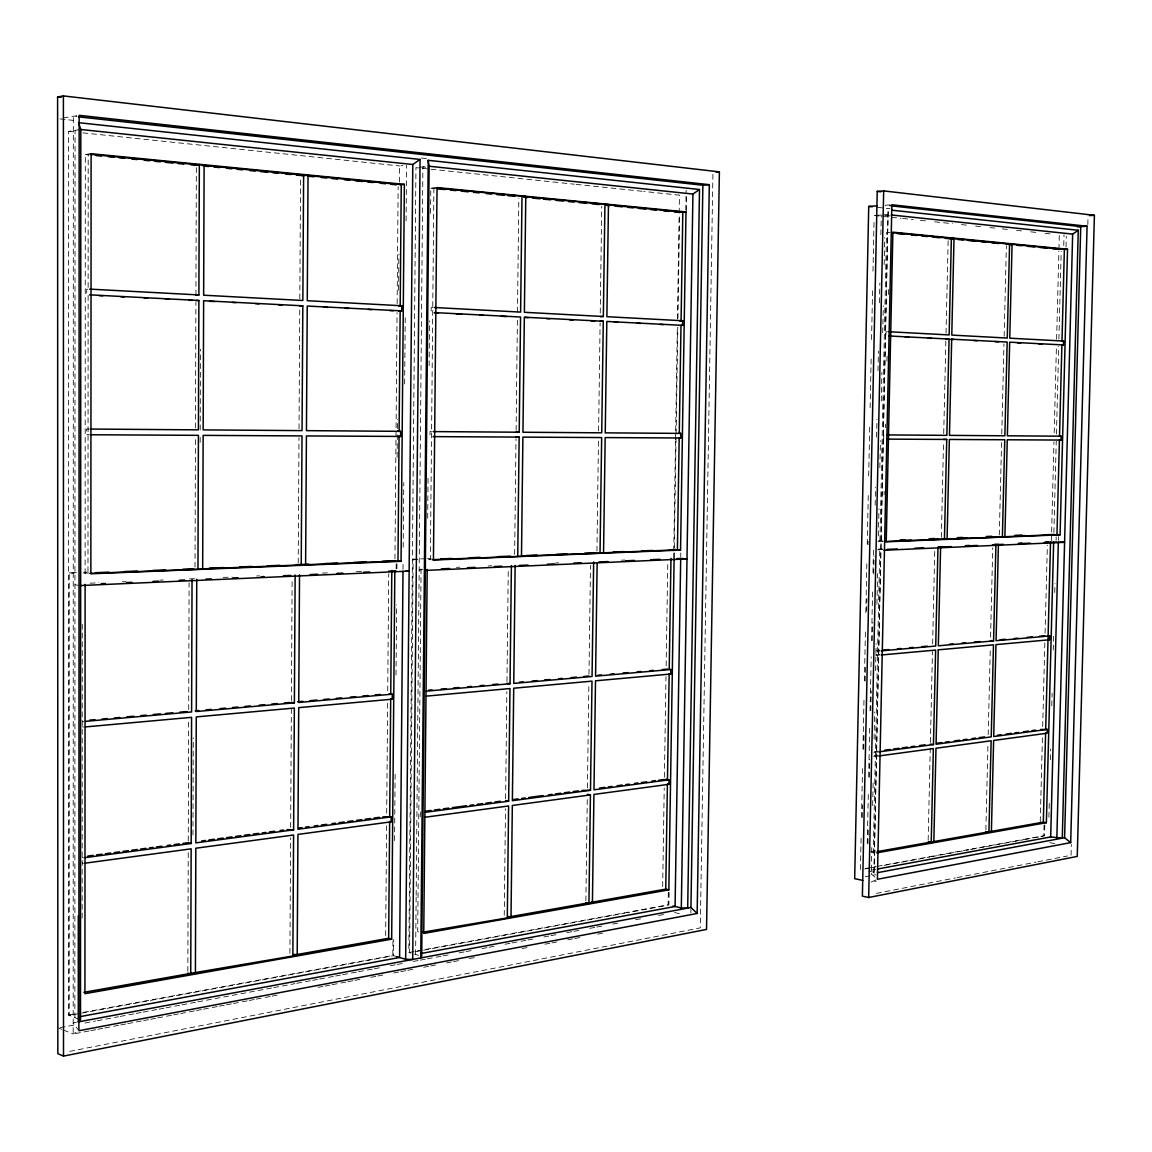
<?xml version="1.0" encoding="UTF-8"?>
<svg xmlns="http://www.w3.org/2000/svg" width="1152" height="1152" viewBox="0 0 1152 1152"><rect width="100%" height="100%" fill="white"/><g stroke="black" fill="none" stroke-linecap="round" stroke-linejoin="round"><path stroke-width="0.75" stroke-dasharray="5 3.75" d="M79.013 1019.246L68.544 1015.099L68.573 131.386L79.07 129.773M76.378 572.544L69.264 572.832L69.25 1015.373L79.819 1013.429M74.851 1017.605L75.038 130.392M82.138 918.029L82.253 623.218M91.109 153.72L85.32 154.512L85.118 573.106L87.984 573.451M87.984 571.68L88.128 294.926L86.688 294.998L86.688 289.267L88.128 289.195M88.128 287.41L88.2 154.123M187.848 971.352L188.237 851.63M188.266 840.917L188.654 720.36M188.698 709.589L189.101 582.71M192.96 834.912L193.277 737.899M195.019 567.158L195.451 437.026M195.48 427.968L195.898 302.4M195.926 295.085L196.358 166.781M200.16 442.397L200.189 435.269M200.203 429.797L200.477 349.2M289.915 953.28L290.592 837.821M290.664 827.323L291.355 709.301M291.413 700.517L292.133 578.261M298.224 563.026L298.987 437.602M299.03 428.746L299.765 307.714M299.822 298.829L300.557 176.962M385.661 935.597L386.597 825.811M386.698 813.211L387.648 701.64M387.734 690.84L388.714 573.854M394.949 558.95L397.066 312.638M397.138 303.653L398.146 186.782M392.933 941.069L392.818 955.469L82.656 1012.507M396.158 568.8L396.202 563.4M397.123 457.301L397.354 430.315M397.368 428.515L397.44 419.53M398.563 290.045L398.866 254.074M399.499 182.131L399.629 165.946L402.926 165.586M396.576 956.592L393.566 955.685L393.696 939.499M394.56 840.528L395.15 772.157M396 675L396.605 604.829M396.907 568.843L396.965 563.443M403.013 569.405L403.07 562.219M403.2 547.2L403.776 482.63M404.64 383.99L405.23 317.635M406.08 220.781L406.57 165.197M425.664 558.706L413.15 559.21L409.579 952.733L418.478 955.368M416.146 897.106L415.613 954.518L419.141 953.87M416.16 895.306L422.899 166.91L426.456 167.285M421.07 568.858L417.701 931.723L420.71 932.587M420.278 816.797L420.336 811.886M427.68 518.198L428.083 475.157M429.12 365.731L429.538 320.904M430.56 213.278L430.79 188.165L437.026 187.56M433.901 187.862L430.358 559.742L427.277 559.454L430.819 559.31M504.259 915.322L505.498 808.877M505.613 798.768L506.851 691.661M506.966 681.494L508.277 568.858M514.642 554.386L515.995 438.782M516.096 430.33L517.406 318.902M517.493 312.192L518.832 198.23M585.878 900.864L587.29 797.861M587.434 787.896L588.859 684.274M588.989 674.251L590.486 565.301M596.938 551.102L598.493 439.243M598.608 430.949L600.106 323.15M600.25 313.042L601.733 206.323M662.674 886.608L664.229 787.896M664.402 777.139L665.986 676.627M666.158 665.856L667.8 561.758M668.333 892.253L668.131 904.824L408.83 952.517L415.944 167.659L560.146 182.707M673.646 558.086L673.733 552.686M673.762 550.901L675.518 441.302M675.547 439.502L677.347 326.318M677.462 319.133L679.118 214.934M679.147 213.134L679.435 195.163L643.824 191.448M674.294 547.805L677.808 327.197M677.952 318.226L679.608 214.2M669.096 892.426L668.894 905.011L626.558 912.802M674.438 557.842L674.525 552.442M685.8 210.024L686.117 190.267M680.731 556.603L680.789 552.917M686.304 210.715L686.534 196.373M690.854 912.859L690.912 909.288M712.915 174.269L700.258 927.878L66.672 1051.949M860.414 869.458L861.134 835.33M861.509 817.358L862.56 767.059M862.949 749.088L864 698.789M864.374 680.818L865.44 630.518M865.814 612.547L866.866 562.248M867.24 544.277L868.306 493.978M868.68 476.006L869.774 423.907M870.12 407.736L871.214 355.637M871.546 339.466L872.64 287.366M872.986 271.195L874.08 219.096M862.286 817.574L862.546 805.003M863.712 749.376L864.014 735.019M865.152 681.163L865.454 666.806M866.621 611.179L866.894 598.608M868.018 544.766L868.09 541.181M867.254 843.293L868.32 793.094M868.651 776.952L869.76 724.968M870.062 710.626L871.2 656.842M871.546 640.699L872.64 588.715M872.986 572.573L873.475 549.274M867.96 843.898L868.306 827.712M869.371 777.326L869.76 759.326M870.782 710.741L871.2 690.955M872.266 640.57L872.654 622.57M873.677 573.998L874.066 555.998M875.146 505.181L875.52 487.267M876.586 437.112L876.96 419.213M877.982 370.843L878.4 351.144M879.437 302.789L879.854 283.09M880.877 234.72L881.294 215.021M874.915 877.104L871.2 873.85L871.776 846.893M872.654 805.55L873.187 780.379M874.066 739.037L874.642 712.08M875.52 670.738L876.096 643.781M876.946 604.238L877.594 573.682M878.4 535.939L878.976 508.982M879.854 467.64L880.43 440.683M881.266 401.141L881.885 372.384M882.72 332.842L883.296 305.87M884.174 264.542L884.75 237.571M873.259 853.474L879.754 549.72M873.979 873.331L888.163 209.808L873.979 873.331L871.2 873.85M883.685 439.027L883.786 434.837M884.074 494.827L884.146 491.227M885.514 427.68L885.586 424.094M886.939 361.166L887.054 355.781M888.365 294.494L888.48 289.181M928.166 840.24L930.269 748.123M930.398 742.334L932.458 651.514M932.63 643.91L934.762 550.382M941.342 537.322L943.502 442.93M943.718 433.498L945.85 340.891M946.022 333.216L948.168 240.12M985.867 830.002L987.97 743.933M988.186 734.674L990.302 648.058M990.562 637.027L992.736 547.834M999.302 534.974L1001.592 441.475M1001.765 433.944L1003.968 343.858M1004.155 336.326L1006.373 245.779M1040.242 821.621L1042.459 735.509M1042.69 726.538L1044.85 642.211M1045.08 633.24L1047.355 545.328M1044.058 824.947L1043.77 835.733L878.04 866.218M1051.402 540.691L1053.965 441.734M1054.195 432.734L1056.427 346.378M1056.614 339.178L1058.89 251.021M1058.933 249.235L1059.307 234.835M1044.821 825.091L1044.533 835.877L1041.019 836.525M1053.893 532.642L1056.254 441.274M1056.442 434.102L1058.717 346.32M1058.904 339.149L1061.179 251.366M1048.91 817.229L1049.285 802.843M1050.394 759.701L1050.682 748.915M1051.805 705.773L1052.122 693.187M1053.245 650.045L1053.619 635.659M1054.742 592.517L1054.973 583.517M1056.096 540.374L1056.182 536.774M1063.757 245.549L1064.03 234.763M1058.4 540.13L1058.501 536.53M1066.032 247.032L1066.306 236.246M1071.058 855.274L1071.346 844.488M1087.819 224.683L1088.05 215.698M76.032 1032.365L73.181 1033.992L63.36 1029.989M875.794 879.984L871.027 882.115L876.298 881.107M876.413 893.39L955.325 877.939M957.082 877.594L1035.979 862.142M1037.736 861.797L1067.544 855.965M89.035 1030.982L73.181 1033.992L73.325 116.28L76.91 116.669M90.806 1030.637L96.091 1029.629M97.848 1029.298L103.133 1028.29M104.89 1027.958L111.931 1026.619M113.702 1026.288L118.987 1025.28M120.744 1024.934L126.029 1023.941M127.786 1023.595L141.883 1020.917M143.64 1020.586L148.925 1019.578M150.682 1019.246L155.966 1018.238M157.738 1017.893L164.779 1016.554M166.536 1016.222L171.821 1015.214M173.578 1014.883L178.862 1013.875M180.634 1013.544L187.675 1012.205M189.432 1011.859L194.717 1010.851M196.488 1010.52L201.758 1009.512M203.53 1009.181L210.571 1007.842M212.328 1007.51L217.613 1006.502M219.384 1006.157L224.669 1005.163M226.426 1004.818L231.71 1003.81M233.467 1003.478L240.509 1002.139M242.28 1001.808L247.565 1000.8M249.322 1000.469L254.606 999.461M256.363 999.115L263.405 997.776M265.176 997.445L270.461 996.437M272.218 996.106L277.502 995.098M318.01 987.379L323.294 986.386M325.066 986.04L330.336 985.032M332.107 984.701L339.149 983.362M340.906 983.03L346.19 982.022M347.962 981.691L353.246 980.683M355.003 980.338L360.288 979.344M370.858 977.328L376.142 976.32M377.899 975.989L383.184 974.981M393.754 972.965L399.038 971.957M400.795 971.626L406.08 970.618M407.837 970.286L413.122 969.278M423.677 967.277L428.947 966.269M430.704 965.938L435.974 964.93M446.53 962.928L451.8 961.92M453.557 961.589L458.827 960.581M469.368 958.579L474.638 957.571M522.086 948.542L527.357 947.534M544.939 944.194L550.21 943.186M551.966 942.854L557.237 941.846M567.778 939.845L573.048 938.837M574.805 938.506L580.075 937.498M597.658 934.157L602.928 933.149M76.579 1022.227L73.195 1022.861L77.933 1029.413M60.206 1027.656L76.104 1024.675M84.931 1023.034L95.515 1021.046M97.286 1020.715L118.469 1016.741M120.226 1016.41L134.352 1013.76M136.109 1013.429L141.408 1012.435M143.179 1012.104L157.291 1009.454M159.062 1009.123L164.362 1008.13M166.118 1007.798L180.245 1005.149M182.002 1004.818L196.128 1002.168M197.899 1001.837L272.03 987.941M273.802 987.61L294.984 983.635M296.741 983.304L310.867 980.654M312.624 980.338L317.923 979.344M319.694 979.013L326.75 977.688M328.522 977.357L333.806 976.363M335.578 976.032L340.877 975.038M342.634 974.707L349.704 973.382M351.461 973.051L356.76 972.058M358.517 971.726L365.587 970.402M367.344 970.07L372.643 969.077M374.414 968.746L379.699 967.752M390.298 965.765L395.597 964.771M397.354 964.44L402.653 963.446M413.237 961.459L418.536 960.466M420.307 960.134L425.592 959.141M427.363 958.824L434.419 957.499M436.19 957.168L441.49 956.174M443.246 955.843L448.546 954.85M459.13 952.862L464.429 951.869M466.2 951.538L471.499 950.544M482.083 948.557L487.382 947.563M489.139 947.232L494.438 946.238M505.037 944.251L510.322 943.258M512.093 942.926L519.149 941.602M520.92 941.27L526.219 940.277M527.976 939.946L533.275 938.952M543.859 936.979L549.158 935.986M550.93 935.654L556.214 934.661M566.813 932.674L572.112 931.68M573.869 931.349L579.168 930.355M589.752 928.368L595.051 927.374M596.822 927.043L602.107 926.05M612.706 924.062L618.005 923.069M635.645 919.757L640.944 918.763M658.598 915.466L663.898 914.472M865.253 876.715L875.808 874.728M870.912 870.235L876.197 869.256M68.544 1015.099L75.6 1013.803M865.699 868.493L876.283 866.549M81.59 1013.112L393.566 955.685M414.864 951.768L421.92 950.472M423.691 950.141L624.802 913.133M864.72 868.968L870.005 868.003M871.762 867.672L875.29 867.024M884.102 865.397L929.938 856.973M931.709 856.642L968.731 849.83M970.488 849.499L984.6 846.907M986.357 846.576L1023.379 839.765M1025.15 839.448L1039.248 836.842M870.595 851.63L875.894 850.694M871.906 852.552L875.405 851.933M63.259 117.922L79.157 115.33M874.166 755.683L877.666 755.208M873.763 756.634L879.019 755.928M874.253 751.565L877.752 751.104M873.85 752.515L879.12 751.824M419.242 167.299L426.01 166.565M876.312 654.797L879.826 654.48M879.437 655.157L875.923 655.474L876.01 651.326L879.523 651.024M876.398 650.664L879.912 650.362M890.266 204.883L885.442 205.229L890.77 205.805M875.851 215.381L880.906 215.05M882.605 214.934L887.674 214.589M889.704 232.373L886.522 232.56L879.926 541.382L883.08 541.598M90.144 583.186L99.058 582.797M122.27 581.803L125.842 581.645M159.768 580.176L163.339 580.018M189.432 578.894L194.76 578.664M223.171 577.426L232.056 577.037M256.637 575.986L259.618 575.856M322.387 573.134L329.573 572.818M356.472 571.651L361.843 571.421M456.394 567.331L459.922 567.173M488.174 565.949L491.717 565.805M555.293 563.054L558.806 562.896M621.36 560.189L624.946 560.03M878.76 549.043L882.274 548.885M878.371 549.418L881.885 549.259M422.755 569.65L419.17 569.808L425.318 570.413M877.723 549.806L883.267 549.562M83.477 572.27L87.034 572.126M427.45 558.634L431.035 558.49M878.702 540.763L882.245 540.619M83.837 573.163L88.704 572.976M877.91 541.469L883.44 541.238M432.763 307.555L431.208 307.613L431.165 312.682L432.72 312.624M887.573 331.776L885.989 331.805L885.888 336.024L887.472 335.995M431.582 431.539L430.042 431.496L429.984 436.536L431.525 436.579M89.496 429.062L86.616 428.962L86.616 434.65L89.496 434.75M413.15 559.21L417.744 559.627M85.32 154.512L88.891 154.858M430.79 188.165L434.376 188.51M884.851 215.395L890.194 215.957M68.573 131.386L75.73 132.134M82.886 132.869L399.629 165.946M561.931 182.894L574.387 184.205M576.173 184.392L642.053 191.261M874.152 215.496L900.864 218.29M902.635 218.477L913.32 219.586M920.448 220.334L927.562 221.083M934.69 221.818L941.803 222.566M943.589 222.754L952.488 223.675M961.387 224.611L968.515 225.36M975.629 226.094L982.757 226.843M989.87 227.592L995.213 228.139M1002.341 228.888L1009.454 229.637M1016.582 230.371L1023.696 231.12M1030.824 231.854L1036.166 232.416M1045.066 233.352L1050.408 233.899M60.019 118.93L76.118 120.672M421.402 158.026L426.773 158.602M877.608 207.374L890.05 208.728M69.264 572.832L74.938 573.523M74.938 584.813L79.229 585.374M1049.861 842.688L1056.326 843.84M868.666 871.157L873.619 872.165M82.21 721.21L83.635 721.512M82.21 726.782L83.635 727.085M674.482 912.485L682.632 914.443M82.152 857.419L83.578 857.837M82.152 862.949L83.563 863.381M58.45 1027.987L61.718 1029.326"/><path stroke-width="1.5" d="M697.147 913.464L709.315 184.68L79.157 115.33L78.883 1030.723L697.147 913.464L690.941 907.502L78.278 1021.91L78.307 915.797M79.099 124.387L80.813 129.499L80.496 1019.837L78.278 1021.91M85.118 584.381L84.931 993.715L391.666 939.154L394.834 570.859M382.91 816.854L391.205 816.84L391.162 821.822L297.936 834.422L297.202 955.224L292.867 955.987L293.587 835.013L195.826 848.218L195.408 973.31L190.742 974.131L191.146 848.837L85.334 863.136M85.334 857.592L191.174 843.494L191.578 717.336L85.392 726.926M192.038 579.47L191.606 711.95L85.406 721.354M196.747 579.269L196.286 711.533L294.379 702.85L295.142 574.992M397.57 431.251L400.651 431.338L400.608 436.45L306.418 435.931L305.611 564.955L301.219 565.128L302.011 435.917L203.141 435.37L202.666 569.088L197.957 569.275L198.418 435.341L91.282 434.75M89.582 294.84L198.878 300.47L198.432 429.854L91.282 429.062M195.926 295.085L198.893 294.941L199.339 164.635L204.106 165.11L203.645 295.2L302.846 300.485L303.624 174.83L308.045 175.262L307.267 300.715L401.746 305.755L401.702 310.896L398.621 311.011M293.616 829.843L294.35 708.048L196.272 716.904L195.84 842.875L293.616 829.843L287.093 829.584M299.52 574.79L298.742 702.461L392.256 694.181L392.213 699.192L298.714 707.645L297.979 829.267L391.205 816.84M302.818 305.813L302.054 430.618L203.17 429.898L203.63 300.715L302.818 305.813L299.779 305.928M391.666 939.154L388.656 938.275L389.65 821.477L391.162 821.822M389.693 816.494L390.701 698.947L392.213 699.192M390.744 693.922L391.795 570.557M401.054 561.326L90.85 573.797L91.109 153.72L404.366 184.363L401.054 561.326L397.987 561.038L399.067 436.406M399.11 431.294L400.162 310.954M400.205 305.813L401.256 184.68L404.366 184.363M402.998 571.205L399.586 957.485L80.15 1016.626M405.648 959.299L412.79 164.506L420.062 159.437L412.718 959.458L405.648 959.299L396.576 956.592M428.227 160.315L420.754 957.96L421.69 956.318L429.12 166.234L428.227 160.315L699.509 189.504L687.686 908.107L681.307 907.978L673.07 906.005M427.19 569.448L423.749 933.437L668.837 889.848L674.122 558.691M665.928 779.256L669.024 779.818L668.952 784.31L593.928 794.434L592.416 902.779L588.931 903.398L590.429 794.909L512.323 805.464L511.013 917.237L507.298 917.899L508.608 805.968L425.088 817.243M425.146 812.318L508.651 801.187L509.976 688.55L426.24 696.125M426.283 691.157L510.034 683.741L511.402 565.574M515.146 565.416L513.763 683.41L592.07 676.483L593.654 561.989M604.93 204.278L603.346 316.512L524.39 312.293L525.773 196.546L524.189 196.675L608.458 204.624L606.888 316.699L682.661 320.746L682.589 325.354L681.005 325.382L679.277 433.368L680.846 433.397L680.774 437.99L605.174 437.573L603.547 552.989L600.034 553.133L601.661 437.558L522.893 437.126L521.482 556.286L517.738 556.43L519.149 437.098L516.024 437.011M433.123 431.582L519.206 432.216L520.56 317.016L434.261 312.581M525.773 196.546L522 196.171L520.618 312.106L434.318 307.498M590.501 790.286L591.998 681.134L513.706 688.219L512.381 800.683L590.501 790.286L582.077 790.387M597.139 563.63L595.57 676.166L670.781 669.514L670.709 674.021L595.512 680.818L593.986 789.811L669.024 779.818M603.288 321.264L601.718 432.821L522.95 432.245L524.333 317.203L603.288 321.264L600.134 321.35M668.837 889.848L665.741 889.128L667.397 784.022L668.952 784.31M667.469 779.53L669.154 673.819L670.709 674.021M670.982 558.432L669.226 669.298L670.781 669.514M681.077 320.774L682.819 212.17L686.002 211.925L680.558 550.08L433.44 560.016L437.026 187.56L686.002 211.925M425.318 570.413L686.995 558.907L680.702 558.403L675.086 906.494L420.912 953.539M681.307 907.978L692.928 194.054L699.509 189.504M690.941 907.502L702.878 185.227L709.315 184.68M719.381 171.878L706.536 929.419L63.504 1056.082L57.845 1053.677L57.6 96.941L63.403 95.918L719.381 171.878L716.17 172.181M877.075 205.819L868.723 206.424L854.683 878.688L862.862 880.402M877.234 191.405L862.387 896.141L868.666 897.494L1077.25 856.411L1094.4 215.309L883.67 190.901L877.234 191.405L880.805 191.822M868.666 897.494L883.67 190.901M1040.717 729.461L1047.24 729.418L1047.154 733.219L993.629 740.448L991.382 831.917L985.824 831.802L988.92 832.349L991.152 740.779L935.986 748.238L933.826 842.141L928.123 842.011L931.219 842.602L933.365 748.584L879.019 755.928M879.12 751.824L933.466 744.581L935.626 650.074L881.194 654.998M937.973 546.998L935.712 646.042L881.28 650.866M941.299 539.093L944.438 539.294L946.742 439.445L943.589 439.358M889.07 335.966L949.061 339.062L946.843 435.355L886.939 434.909M945.49 539.093L1004.875 536.875L1007.266 439.776L1060.978 440.064L1061.078 436.19L1059.523 436.162L1061.885 344.966L1063.454 344.938L1063.555 341.05L1009.757 338.184L1012.075 244.08L1009.584 243.835L1007.266 338.054L951.782 335.088L954.014 238.406L951.379 238.147L949.147 334.944L889.157 331.747M942.61 546.624L939.038 546.782L940.608 546.883L938.333 645.811L993.586 640.915L995.933 544.478L998.424 544.363L996.062 640.699L1049.659 635.962L1049.558 639.778L995.976 644.616L993.715 736.546L1047.24 729.418M1002.384 536.976L1004.774 439.762L949.378 439.459L947.074 539.194L944.438 539.294M877.162 851.616L1043.309 822.154L1045.598 733.003M1045.699 729.202L1050.538 541.93M876.744 852.854L1046.376 822.686L1053.648 542.131M1004.875 536.875L1003.306 536.774L1056.96 534.629L1059.422 440.035L1060.978 440.064M1067.53 249.264L892.886 232.171L886.234 541.814L1060.085 534.816L1067.53 249.264L1064.376 249.422L1061.986 341.078L1063.555 341.05M1058.371 541.411L1050.682 836.957L877.968 868.939M1056.845 838.051L1072.656 234.101L1078.272 230.27L1062.274 838.166L1050.307 836.899M1070.698 842.616L877.392 879.278L891.878 204.768L1087.07 226.238L1070.698 842.616L1064.592 837.734L1080.734 226.613L890.77 205.805M877.493 872.669L1064.592 837.734M83.866 992.333L193.954 972.806L195.408 973.31M195.725 972.49L292.867 955.987M295.718 954.749L388.656 938.275M422.496 932.27L507.298 917.899M509.472 916.834L587.39 903.024M665.741 889.128L590.875 902.405L592.416 902.779M931.219 842.602L933.826 842.141M988.92 832.349L991.382 831.917M87.797 856.066L93.082 855.36M96.61 854.885L101.894 854.194M105.422 853.718L110.707 853.013M114.235 852.552L119.52 851.846M123.048 851.371L128.333 850.68M131.861 850.205L137.146 849.499M140.674 849.038L145.958 848.333M149.486 847.858L153.014 847.397M156.542 846.922L161.827 846.23M167.112 845.525L170.64 845.05M174.168 844.589L179.453 843.883M182.981 843.408L188.266 842.717L191.174 843.494M201.816 840.917L205.373 840.442M208.93 839.966L214.258 839.261M217.814 838.786L223.142 838.08M226.685 837.605L232.027 836.899M235.57 836.424L240.898 835.718M244.454 835.243L249.782 834.538M253.339 834.062L258.667 833.357M262.224 832.882L265.781 832.421M269.323 831.946L274.651 831.24M279.994 830.52L283.536 830.059M298.512 828.058L302.026 827.597M305.554 827.136L309.067 826.661M314.338 825.955L317.851 825.494M321.379 825.034L326.65 824.328M331.92 823.622L335.434 823.162M338.962 822.686L344.232 821.995M347.746 821.52L353.016 820.829M356.53 820.354L361.814 819.648M365.328 819.187L370.598 818.482M374.112 818.021L379.397 817.315M425.664 811.166L430.992 810.461M434.534 809.986L439.862 809.28M443.419 808.805L448.747 808.099M452.304 807.638L466.517 805.738M470.059 805.277L473.616 804.802M477.173 804.326L482.501 803.621M486.058 803.146L491.386 802.44M494.928 801.965L500.256 801.259M512.856 799.589L518.184 798.883M521.741 798.408L525.283 797.933M528.84 797.458L543.038 795.571M548.352 794.866L551.909 794.405M555.451 793.93L560.779 793.224M564.336 792.749L569.65 792.043M573.206 791.568L578.534 790.862M599.616 788.054L604.858 787.363M608.342 786.902L611.827 786.442M617.069 785.736L622.296 785.045M625.795 784.584L629.28 784.123M634.522 783.418L638.006 782.957M641.491 782.496L646.733 781.805M651.96 781.099L655.459 780.638M658.944 780.178L664.171 779.486M884.765 750.168L890.021 749.477M893.534 749.016L898.79 748.31M902.304 747.85L907.56 747.144M911.074 746.683L914.573 746.208M919.829 745.517L925.099 744.811M936.533 743.299L941.875 742.594M945.432 742.118L948.989 741.643M954.331 740.938L959.674 740.218M963.23 739.742L966.787 739.282M972.13 738.562L975.686 738.101M979.243 737.626L984.586 736.906M997.531 735.192L1000.987 734.731M1006.171 734.04L1011.355 733.349M1014.811 732.902L1018.253 732.442M1023.437 731.75L1028.621 731.059M1032.077 730.598L1035.533 730.138M196.358 165.01L199.339 164.635M204.106 165.11L202.608 165.283L305.05 175.291M303.624 174.83L300.571 175.162L305.006 175.594M308.045 175.262L306.518 175.435L401.256 184.68M522 196.171L435.672 188.035M89.64 720.13L94.939 719.654M102.024 719.035L107.323 718.56M114.408 717.941L119.707 717.466M126.778 716.846L133.862 716.227M140.933 715.594L146.232 715.133M153.317 714.499L160.387 713.88M165.686 713.405L172.771 712.786M179.842 712.166L186.912 711.533M195.149 710.813L198.72 710.496M205.848 709.862L211.19 709.402M220.104 708.61L225.446 708.134M232.589 707.501L237.931 707.04M245.059 706.406L250.402 705.931M259.315 705.154L264.658 704.678M271.786 704.045L277.142 703.57M284.27 702.95L289.613 702.475M297.533 701.77L302.818 701.309M309.874 700.69L316.93 700.056M323.971 699.437L329.27 698.976M336.326 698.342L341.611 697.882M350.424 697.104L355.723 696.643M362.779 696.01L368.064 695.549M375.12 694.93L380.405 694.454M428.587 690.206L432.144 689.89M441.058 689.098L446.4 688.637M453.514 688.003L458.856 687.528M467.77 686.75L471.326 686.434M480.24 685.642L483.797 685.325M492.696 684.547L498.038 684.072M519.581 682.171L523.138 681.854M532.022 681.077L537.365 680.602M544.478 679.968L549.821 679.507M558.72 678.715L562.277 678.398M571.176 677.621L576.518 677.146M583.632 676.512L588.96 676.051M597.845 675.259L601.416 674.942M610.373 674.15L613.958 673.834M622.901 673.042L628.272 672.581M637.229 671.789L640.814 671.472M649.757 670.68L653.342 670.363M662.299 669.571L667.67 669.096M883.426 650.045L888.696 649.584M897.466 648.806L900.979 648.504M909.763 647.726L913.277 647.41M922.061 646.632L927.331 646.171M949.478 644.213L953.035 643.91M961.949 643.118L965.52 642.802M974.434 642.01L979.776 641.549M1000.109 639.749L1005.466 639.274M1014.408 638.482L1017.979 638.165M1026.907 637.387L1032.278 636.912M1039.421 636.278L1044.778 635.803M608.458 204.624L606.874 204.754L682.819 212.17M1089.648 215.597L1094.4 215.309M1077.422 226.8L1087.07 226.238M951.379 238.147L948.197 238.32L952.43 238.493M1009.584 243.835L1006.416 243.994L1010.491 244.166L891.461 232.546M195.912 300.6L198.878 300.47M965.808 545.616L969.379 545.458M1018.339 543.326L1021.91 543.182M1045.166 542.174L1048.752 542.016M101.203 583.675L105.163 583.502M126.504 582.566L131.846 582.336M153.058 581.414L158.515 581.17M179.28 580.262L184.622 580.032M205.963 579.11L211.291 578.866M232.632 577.944L237.96 577.714M261.072 576.706L264.067 576.576M283.421 575.726L290.707 575.41M310.19 574.56L317.635 574.229M336.96 573.394L342.778 573.134M363.73 572.227L369.706 571.968M388.714 571.133L395.856 570.816M441.331 568.843L449.582 568.483M467.467 567.691L474.912 567.374M494.309 566.525L501.667 566.208M519.264 565.445L528.062 565.056M547.416 564.206L554.458 563.904M573.926 563.054L581.098 562.738M598.838 561.974L607.925 561.571M625.536 560.808L634.435 560.419M650.866 559.699L659.808 559.31M677.131 558.547L680.702 558.403M886.781 549.403L897.336 548.942M914.846 548.179L923.717 547.805M938.678 547.142L950.99 546.61M965.074 545.99L977.4 545.458M992.405 544.795L1003.306 544.32M1019.146 543.629L1030.277 543.154M1044.101 542.549L1056.571 542.002M80.654 585.547L409.133 571.118L406.066 570.816M884.03 550.253L1064.592 542.318L1059.912 542.03M899.928 539.914L905.227 539.712M929.088 538.762L934.373 538.546M957.254 537.638L962.539 537.437M986.357 536.486L991.714 536.285M1014.898 535.363L1022.026 535.075M95.846 572.688L108.734 572.17M124.474 571.536L137.203 571.032M153.086 570.398L165.658 569.894M182.88 569.203L193.55 568.786M209.549 568.138L223.776 567.576M239.789 566.942L252.245 566.438M267.408 565.834L279.994 565.33M295.978 564.696L308.722 564.192M324.893 563.544L337.464 563.04M353.621 562.392L366.192 561.888M382.349 561.24L394.92 560.75M440.741 558.922L452.03 558.461M469.368 557.77L480.312 557.338M497.995 556.632L510.581 556.128M526.421 555.494L536.976 555.077M556.344 554.299L566.899 553.882M584.726 553.162L595.541 552.73M613.21 552.024L624.168 551.592M641.693 550.886L652.795 550.454M670.162 549.749L675.504 549.547M900.893 540.547L911.491 540.115M929.174 539.41L938.866 539.035M958.219 538.258L967.032 537.898M987.25 537.091L996.307 536.731M1015.776 535.954L1025.078 535.594M1044.288 534.816L1053.85 534.442M89.755 573.379L197.957 569.275M202.982 568.843L397.987 561.038M432.144 559.67L517.738 556.43M521.698 556.07L600.034 553.133M603.778 552.787L677.405 549.835L679.19 437.947L680.774 437.99M884.837 541.526L942.869 539.194M398.664 305.87L401.746 305.755M600.192 316.598L603.346 316.512M679.493 320.818L682.661 320.746M945.893 339.106L949.061 339.062M433.08 436.622L519.149 437.098M886.853 439.114L946.742 439.445M400.651 431.338L306.446 430.646L307.238 306.043L401.702 310.896M680.846 433.397L605.246 432.85L606.816 321.451L682.589 325.354M1061.078 436.19L1007.366 435.802L1009.67 342.173L1063.454 344.938M516.082 432.13L519.206 432.216M397.526 436.363L400.608 436.45M99.216 295.632L102.802 295.819M120.715 296.741L124.286 296.928M143.986 297.936L147.571 298.123M165.47 299.045L169.056 299.218M188.741 300.24L192.326 300.413M209.506 301.306L214.805 301.565M232.517 302.486L236.059 302.659M255.528 303.667L259.07 303.84M278.539 304.848L282.082 305.021M323.784 307.166L327.355 307.354M345.168 308.261L348.725 308.448M368.323 309.456L371.894 309.643M389.707 310.55L393.264 310.738M434.765 312.869L438.35 313.056M456.322 313.978L461.722 314.251M479.693 315.173L483.278 315.36M501.25 316.282L506.65 316.555M524.779 317.491L528.365 317.664M546.307 318.586L549.893 318.773M569.635 319.795L573.221 319.968M591.163 320.89L594.749 321.077M614.232 322.085L617.746 322.258M637.128 323.251L640.656 323.438M660.038 324.432L663.552 324.605M905.299 337.018L908.827 337.205M928.238 338.198L931.766 338.386M950.314 339.336L953.899 339.523M973.584 340.531L977.17 340.718M995.069 341.626L998.654 341.813M1017.274 342.778L1020.859 342.95M1038.802 343.872L1042.387 344.059M89.582 289.109L198.893 294.941M1056.96 534.629L1060.085 534.816M994.378 544.378L995.933 544.478M674.266 549.59L680.558 550.08M96.048 155.563L101.405 156.082M108.562 156.773L113.918 157.306M119.275 157.824L124.646 158.342M131.789 159.048L137.16 159.566M144.302 160.258L149.674 160.79M155.03 161.309L160.402 161.827M165.758 162.346L172.915 163.051M178.272 163.57L183.643 164.088M190.786 164.794L196.157 165.312M203.299 166.003L208.67 166.536M214.027 167.054L219.398 167.573M226.541 168.278L231.912 168.797M237.269 169.315L242.626 169.834M249.782 170.539L255.139 171.058M260.51 171.576L267.653 172.282M273.024 172.8L278.381 173.318M285.538 174.024L290.894 174.542M296.266 175.061L303.408 175.766M308.779 176.285L314.136 176.803M321.293 177.494L326.65 178.027M332.021 178.546L337.378 179.064M344.534 179.77L349.891 180.288M355.262 180.806L362.405 181.512M367.776 182.03L373.133 182.549M380.29 183.24L385.646 183.773M391.003 184.291L396.374 184.81M437.962 188.87L445.118 189.562M450.49 190.08L455.861 190.613M461.232 191.131L468.389 191.822M473.76 192.355L479.131 192.874M486.288 193.579L491.659 194.098M497.03 194.616L504.187 195.322M507.773 195.667L514.93 196.358M523.886 197.237L527.472 197.582M532.843 198.101L540 198.806M543.571 199.152L550.742 199.858M556.114 200.376L563.27 201.067M568.642 201.6L574.013 202.118M579.384 202.637L586.541 203.342M591.912 203.861L599.069 204.552M606.24 205.258L609.811 205.603M615.182 206.122L622.354 206.827M627.725 207.346L633.096 207.878M638.467 208.397L645.624 209.088M650.995 209.621L656.366 210.139M663.523 210.83L668.894 211.363M674.266 211.882L679.637 212.4M897.206 233.597L904.349 234.288M911.477 234.994L916.819 235.512M922.176 236.03L927.518 236.549M932.861 237.067L940.003 237.773M945.346 238.291L952.474 238.982M957.83 239.501L963.173 240.019M968.53 240.552L975.658 241.243M981 241.762L986.357 242.28M991.699 242.798L998.827 243.504M1005.955 244.195L1011.312 244.714M1016.654 245.232L1022.011 245.75M1027.354 246.283L1034.482 246.974M1039.838 247.493L1046.966 248.184M1052.309 248.702L1057.666 249.235M89.971 154.296L197.856 164.822M1012.234 244.325L1064.376 249.422M1048.118 635.803L1049.659 635.962M1048.018 639.619L1049.558 639.778M302.602 564.638L305.611 564.955M298.21 564.811L301.219 565.128M990.475 640.598L993.586 640.915M80.813 129.499L412.79 164.506M429.12 166.234L692.928 194.054M891.23 214.963L1072.656 234.101M78.538 122.674L420.062 159.437M891.72 210.182L1078.272 230.27M868.723 206.424L872.266 206.798M78.696 116.87L702.878 185.227M57.6 96.941L61.171 97.358M930.355 744.12L933.466 744.581M506.952 683.28L510.034 683.741M389.218 693.677L392.256 694.181M1043.309 822.154L1046.376 822.686M291.398 702.317L294.379 702.85M587.347 794.304L590.429 794.909M505.584 800.554L508.651 801.187M585.85 902.635L588.931 903.398M507.946 916.445L511.013 917.237M294.235 954.288L297.202 955.224M187.848 973.138L190.742 974.131M63.403 95.918L63.504 1056.082M938.246 649.843L936.072 744.235L991.238 736.877L993.485 644.846L938.246 649.843M951.682 339.192L949.464 435.37L1004.875 435.787L1007.179 342.043L951.682 339.192"/></g></svg>
